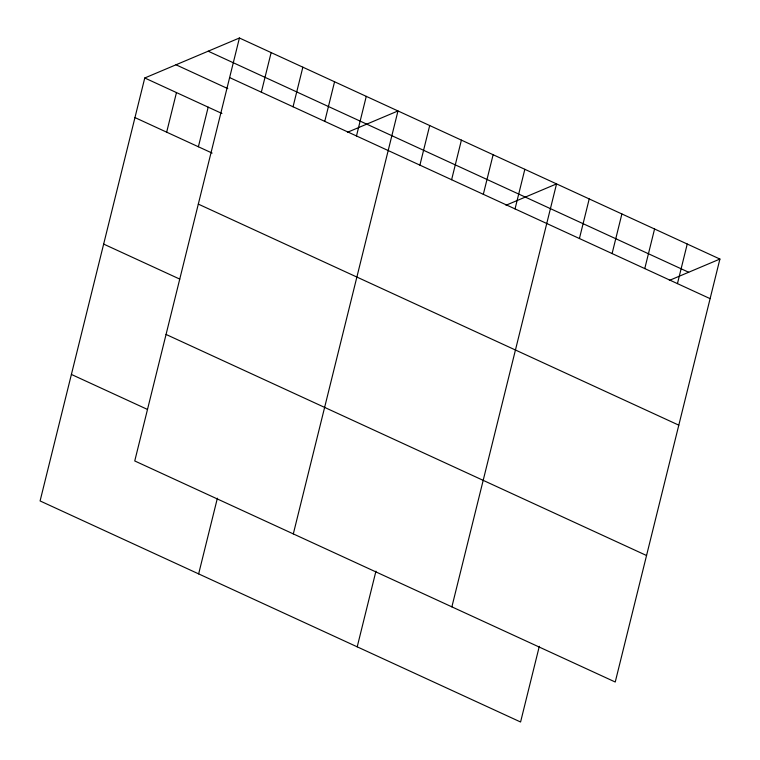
<?xml version="1.0" encoding="UTF-8"?>
<svg xmlns="http://www.w3.org/2000/svg" width="760" height="760" viewBox="0 0 760 760"><rect width="100%" height="100%" fill="white"/><g stroke="black" fill="none" stroke-linecap="round" stroke-linejoin="round"><path stroke-width="1.14" d="M239.419 38L134.748 460.959L615.239 682.014L719.91 259.055L239.419 38L144.761 77.986L40.09 500.944L520.581 722L539.306 646.323M166.668 132.164L176.472 92.568M198.388 146.756L208.183 107.16M261.335 92.188L271.139 52.592M293.047 106.78L302.851 67.184M198.645 573.895L217.379 498.208M324.757 121.362L334.562 81.766M356.478 135.954L366.272 96.359M293.312 533.909L397.983 110.951L347.434 132.297M419.9 165.138L429.695 125.543M451.611 179.721L461.405 140.125M357.209 646.836L375.943 571.159M483.322 194.313L493.126 154.717M515.033 208.905L524.837 169.309M451.877 606.86L556.548 183.901L505.998 205.248M579.424 238.526L589.218 198.93M612.094 253.555L621.889 213.959M644.765 268.594L654.569 228.998M677.445 283.623L687.239 244.026M669.361 280.411L719.91 259.055M208.183 51.195L688.674 272.251M229.624 77.596L710.115 298.651M175.997 64.79L227.791 88.616M144.761 77.986L221.929 113.487M134.957 117.581L212.125 153.083M198.312 204.107L678.803 425.163M103.654 244.083L179.759 279.101M166.06 334.447L646.551 555.512M71.392 374.433L147.507 409.45"/></g></svg>
